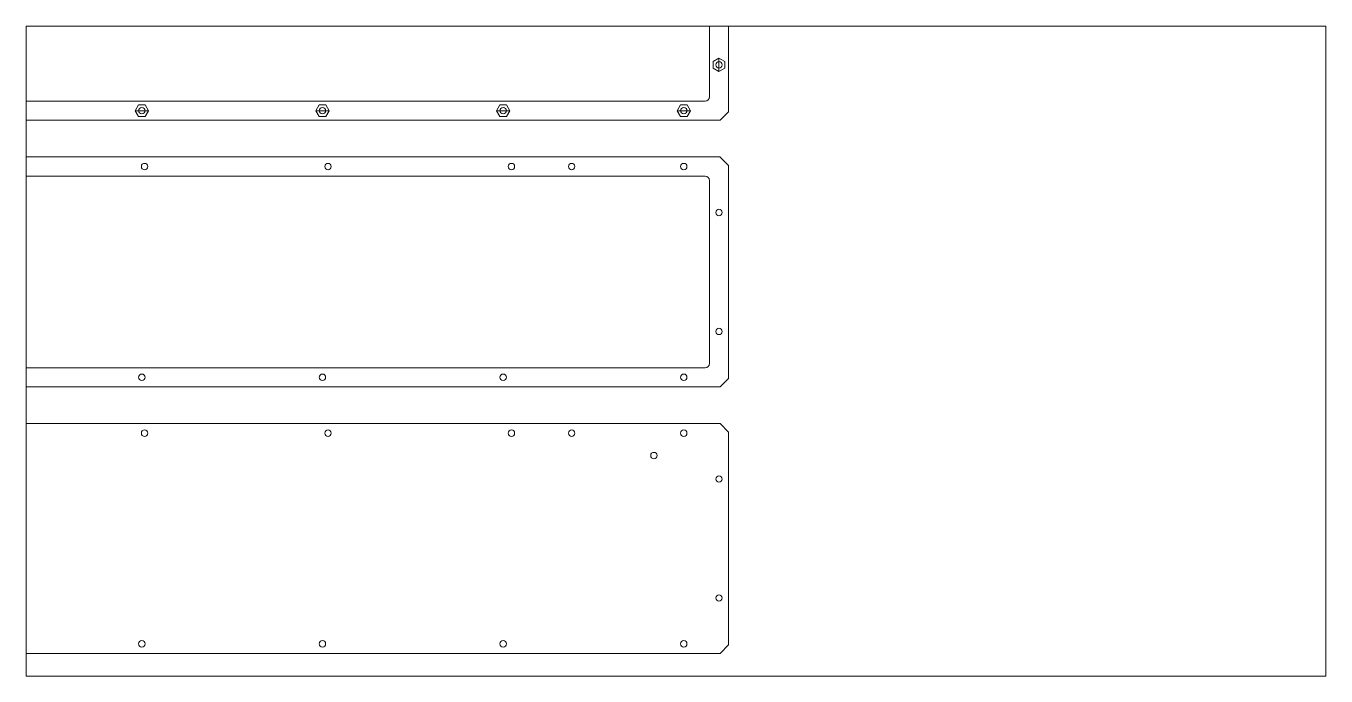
# Paper-space layout 'Layout1' of a CAD drawing. Header units: millimetres. Extents: x 0 to 610, y 0 to 305.
# The model-space entities are those that its viewports show. They can reach past a viewport. Long polylines and large blocks are cut down to what shows.
import ezdxf

# ---------------------------------------------------------------- set-up
doc = ezdxf.new("R2010")
doc.units = ezdxf.units.MM
doc.header["$MEASUREMENT"] = 0
doc.layers.add('working path', color=250, linetype='Continuous')

msp = doc.modelspace()

# ---------------------------------------------------------------- linework, layer by layer
at = {"layer": 'working path', "color": 7, "lineweight": 0}
for p, q in [((384.4, 334.53), (384.4, 234.75)), ((375.4, 327.55), (375.4, 241.75)), ((377.15, 258.34), (379.9, 259.93)), ((377.15, 255.17), (377.15, 258.34)), ((379.9, 259.93), (382.65, 258.34)), ((379.9, 259.93), (379.9, 253.58)), ((382.65, 258.34), (382.65, 255.17)), ((379.9, 253.58), (377.15, 255.17)), ((382.65, 255.17), (379.9, 253.58)), ((14.54, 239.75), (373.4, 239.75)), ((106.08, 235.25), (107.67, 238)), ((107.67, 238), (110.84, 238)), ((110.84, 238), (112.43, 235.25)), ((190.8, 235.25), (192.38, 238)), ((192.38, 238), (195.56, 238)), ((195.56, 238), (197.15, 235.25)), ((275.51, 235.25), (277.1, 238)), ((277.1, 238), (280.28, 238)), ((280.28, 238), (281.86, 235.25)), ((360.23, 235.25), (361.82, 238)), ((361.82, 238), (364.99, 238)), ((364.99, 238), (366.58, 235.25)), ((107.67, 232.5), (106.08, 235.25)), ((106.08, 235.25), (112.43, 235.25)), ((110.84, 232.5), (107.67, 232.5)), ((112.43, 235.25), (110.84, 232.5)), ((192.38, 232.5), (190.8, 235.25)), ((190.8, 235.25), (197.15, 235.25)), ((195.56, 232.5), (192.38, 232.5)), ((197.15, 235.25), (195.56, 232.5)), ((277.1, 232.5), (275.51, 235.25)), ((275.51, 235.25), (281.86, 235.25)), ((280.28, 232.5), (277.1, 232.5)), ((281.86, 235.25), (280.28, 232.5)), ((361.82, 232.5), (360.23, 235.25)), ((366.58, 235.25), (360.23, 235.25)), ((364.99, 232.5), (361.82, 232.5)), ((366.58, 235.25), (364.99, 232.5)), ((380.4, 230.75), (384.4, 234.75)), ((7.54, 230.75), (380.4, 230.75)), ((7.54, 213.55), (380.4, 213.55)), ((380.4, 213.53), (384.4, 209.53)), ((384.4, 209.53), (384.4, 109.75)), ((373.4, 204.55), (14.54, 204.55)), ((375.4, 202.55), (375.4, 116.75)), ((14.54, 114.75), (373.4, 114.75)), ((380.4, 105.75), (384.4, 109.75)), ((7.54, 105.75), (380.4, 105.75)), ((7.54, 88.55), (380.4, 88.55)), ((380.4, 88.53), (384.4, 84.53)), ((384.4, 84.53), (384.4, -15.25)), ((380.4, -19.25), (384.4, -15.25)), ((7.54, -19.25), (380.4, -19.25))]:
    msp.add_line(p, q, dxfattribs=at)
for centre in [(379.9, 256.75), (109.26, 235.25), (193.97, 235.25), (278.69, 235.25), (363.4, 235.25), (110.56, 209.05), (196.57, 209.05), (282.59, 209.05), (310.84, 209.05), (363.4, 209.05), (379.9, 187.53), (379.9, 131.75), (109.26, 110.25), (193.97, 110.25), (278.69, 110.25), (363.4, 110.25), (110.56, 84.05), (196.57, 84.05), (282.59, 84.05), (310.84, 84.05), (363.4, 84.05), (349.4, 73.55), (379.9, 62.53), (379.9, 6.75), (109.26, -14.75), (193.97, -14.75), (278.69, -14.75), (363.4, -14.75)]:
    msp.add_circle(centre, 1.5, dxfattribs=at)
for centre, start, end in [((373.4, 241.75), 270, 360), ((373.4, 202.55), 0, 90), ((373.4, 116.75), 270, 0)]:
    msp.add_arc(centre, 2, start, end, dxfattribs=at)

psp = doc.layouts.get("Layout1")

# ---------------------------------------------------------------- viewports
at = {"layer": 'working path', "lineweight": 0, "view_target_point": (191.76, 344.58)}
psp.add_viewport(center=(304.8, 152.4), size=(609.6, 304.8), view_center_point=(167.99, -222.01), view_height=304.8, dxfattribs=at)

doc.saveas('drawing.dxf')
